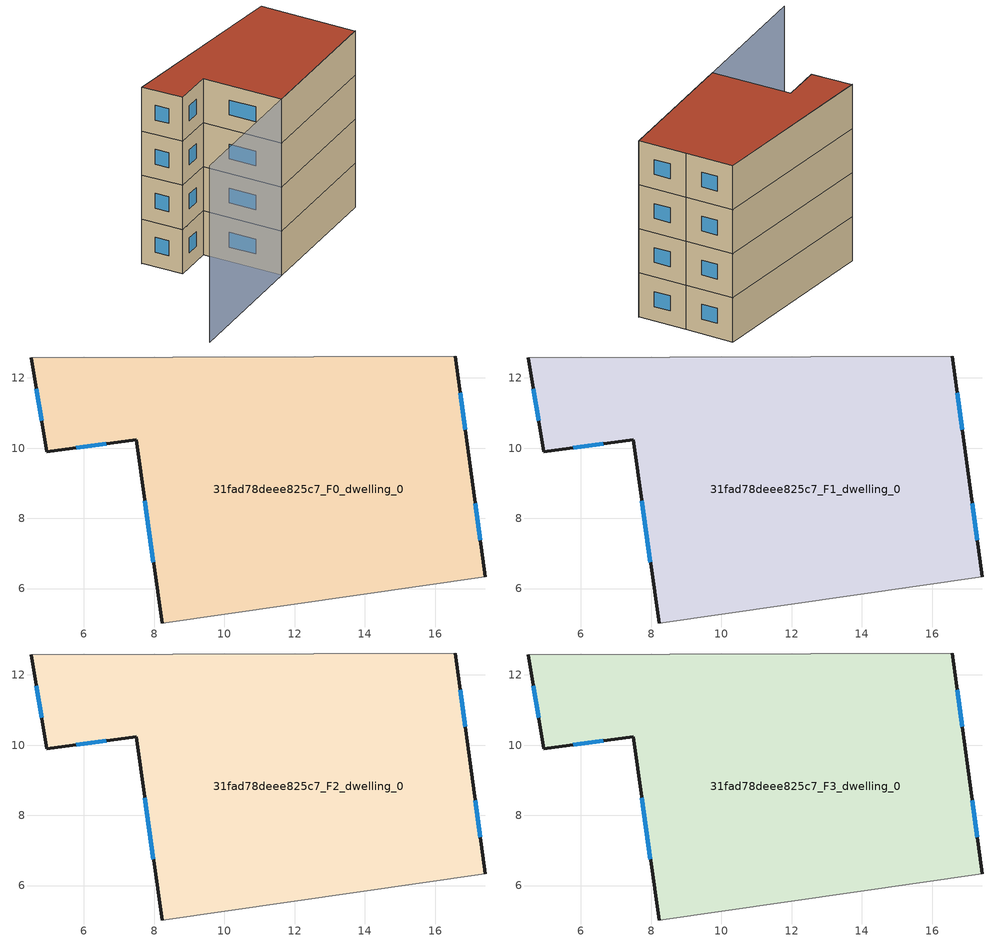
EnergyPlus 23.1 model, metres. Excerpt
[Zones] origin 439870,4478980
31fad78deee825c7_F0_dwelling_0
 floor ground (EU_floor_Construction): 16.58,12.62 17,9.48 17.43,6.33 8.22,5.02 7.49,10.23 4.94,9.9 4.49,12.58 z0
 wall outside (EU_wall_Construction): 17.43,6.33 17,9.48 16.58,12.62 / 4.49,12.58 4.94,9.9 7.49,10.23 8.22,5.02 z0:3
 wall adiabatic (EU_wall_Construction): 16.58,12.62 4.49,12.58 / 8.22,5.02 17.43,6.33 z0:3
 window (EU_Window_Construction): 16.86,10.52 16.72,11.58 / 17.29,7.38 17.15,8.44 / 7.73,8.5 7.98,6.75 / 5.78,10.01 6.64,10.12 / 4.64,11.69 4.79,10.78 z0.99:2.01
31fad78deee825c7_F1_dwelling_0
 floor to 31fad78deee825c7_F0_dwelling_0 (EU_floor_Construction): 16.58,12.62 17,9.48 17.43,6.33 8.22,5.02 7.49,10.23 4.94,9.9 4.49,12.58 z3
 wall outside (EU_wall_Construction): 17.43,6.33 17,9.48 16.58,12.62 / 4.49,12.58 4.94,9.9 7.49,10.23 8.22,5.02 z3:6
 wall adiabatic (EU_wall_Construction): 16.58,12.62 4.49,12.58 / 8.22,5.02 17.43,6.33 z3:6
 window (EU_Window_Construction): 16.86,10.52 16.72,11.58 / 17.29,7.38 17.15,8.44 / 7.73,8.5 7.98,6.75 / 5.78,10.01 6.64,10.12 / 4.64,11.69 4.79,10.78 z3.99:5.01
31fad78deee825c7_F2_dwelling_0
 floor to 31fad78deee825c7_F1_dwelling_0 (EU_floor_Construction): 16.58,12.62 17,9.48 17.43,6.33 8.22,5.02 7.49,10.23 4.94,9.9 4.49,12.58 z6
 wall outside (EU_wall_Construction): 17.43,6.33 17,9.48 16.58,12.62 / 4.49,12.58 4.94,9.9 7.49,10.23 8.22,5.02 z6:9
 wall adiabatic (EU_wall_Construction): 16.58,12.62 4.49,12.58 / 8.22,5.02 17.43,6.33 z6:9
 window (EU_Window_Construction): 16.86,10.52 16.72,11.58 / 17.29,7.38 17.15,8.44 / 7.73,8.5 7.98,6.75 / 5.78,10.01 6.64,10.12 / 4.64,11.69 4.79,10.78 z6.99:8.01
31fad78deee825c7_F3_dwelling_0
 floor to 31fad78deee825c7_F2_dwelling_0 (EU_floor_Construction): 16.58,12.62 17,9.48 17.43,6.33 8.22,5.02 7.49,10.23 4.94,9.9 4.49,12.58 z9
 wall outside (EU_wall_Construction): 17.43,6.33 17,9.48 16.58,12.62 / 4.49,12.58 4.94,9.9 7.49,10.23 8.22,5.02 z9:12
 wall adiabatic (EU_wall_Construction): 16.58,12.62 4.49,12.58 / 8.22,5.02 17.43,6.33 z9:12
 window (EU_Window_Construction): 16.86,10.52 16.72,11.58 / 17.29,7.38 17.15,8.44 / 7.73,8.5 7.98,6.75 / 5.78,10.01 6.64,10.12 / 4.64,11.69 4.79,10.78 z9.99:11.01
 roof outside (EU_roof_Construction): 17.43,6.33 17,9.48 16.58,12.62 4.49,12.58 4.94,9.9 7.49,10.23 8.22,5.02 z12
shading: -0.79,3.75 17.46,6.34 / 16.58,12.62 4.48,12.58 z0:12
[Building]
EU S2 Campaign: North Axis=0; Terrain=City; Solar Distribution=FullExterior
[Site:Location]
Madrid: Latitude=40.5; Longitude=-3.5; Time Zone=1; Elevation=609
[SizingPeriod:WeatherFileDays]
AnnualSizingPeriod: Begin Month=1; Begin Day of Month=1; End Month=12; End Day of Month=31; Day of Week for Start Day=Monday; Use Weather File Daylight Saving Period=No; Use Weather File Rain and Snow Indicators=No
[MATERIAL]
EU_InternalMass_Material: Roughness=MediumRough; Thickness=0.1; Conductivity=1; Density=1800; Specific Heat=900; Thermal Absorptance=0.9; Solar Absorptance=0.7; Visible Absorptance=0.7
[MATERIAL:NOMASS] Roughness=MediumRough; Thermal Absorptance=0.9; Solar Absorptance=0.7; Visible Absorptance=0.7
Name | Thermal Resistance
EU_wall_NoMass | 0.609216
EU_roof_NoMass | 0.513268
EU_floor_NoMass | 0.568163
[WINDOWMATERIAL:SIMPLEGLAZINGSYSTEM]
EU_Window_SimpleGlazing: UFactor=5.50606; Solar Heat Gain Coefficient=0.85; Visible Transmittance=0.85
[CONSTRUCTION]
EU_wall_Construction: EU_wall_NoMass
EU_roof_Construction: EU_roof_NoMass
EU_floor_Construction: EU_floor_NoMass
EU_InternalMass_Construction: EU_InternalMass_Material
EU_Window_Construction: EU_Window_SimpleGlazing
[ZONE] Type=1; Multiplier=1; Ceiling Height=autocalculate; Volume=215.428; Floor Area=autocalculate; Part of Total Floor Area=Yes
31fad78deee825c7_F0_dwelling_0; 31fad78deee825c7_F1_dwelling_0; 31fad78deee825c7_F2_dwelling_0; 31fad78deee825c7_F3_dwelling_0
[INTERNALMASS] Construction=EU_InternalMass_Construction; Surface Area=71.8093
Name | Zone or ZoneList
31fad78deee825c7_F0_dwelling_0_EU_InternalMass | 31fad78deee825c7_F0_dwelling_0
31fad78deee825c7_F1_dwelling_0_EU_InternalMass | 31fad78deee825c7_F1_dwelling_0
31fad78deee825c7_F2_dwelling_0_EU_InternalMass | 31fad78deee825c7_F2_dwelling_0
31fad78deee825c7_F3_dwelling_0_EU_InternalMass | 31fad78deee825c7_F3_dwelling_0
[OTHEREQUIPMENT] Fuel Type=Electricity; Design Level Calculation Method=Watts/Area; Power per Zone Floor Area=1; Fraction Latent=0; Fraction Radiant=0; Fraction Lost=0; Carbon Dioxide Generation Rate=0; EndUse Subcategory=EU_Step8_InternalGains
Name | Zone or ZoneList or Space or SpaceList | Schedule
EU_Step8_InternalGain_31fad78deee825c7_F0_dwelling_0_f000 | 31fad78deee825c7_F0_dwelling_0 | EU_Step8_GainSchedule_31fad78deee825c7_F0_dwelling_0_f000
EU_Step8_InternalGain_31fad78deee825c7_F1_dwelling_0_f000 | 31fad78deee825c7_F1_dwelling_0 | EU_Step8_GainSchedule_31fad78deee825c7_F1_dwelling_0_f000
EU_Step8_InternalGain_31fad78deee825c7_F2_dwelling_0_f000 | 31fad78deee825c7_F2_dwelling_0 | EU_Step8_GainSchedule_31fad78deee825c7_F2_dwelling_0_f000
EU_Step8_InternalGain_31fad78deee825c7_F3_dwelling_0_f000 | 31fad78deee825c7_F3_dwelling_0 | EU_Step8_GainSchedule_31fad78deee825c7_F3_dwelling_0_f000
[ZONEVENTILATION:DESIGNFLOWRATE] Schedule=EU_AlwaysOn; Design Flow Rate Calculation Method=AirChanges/Hour; Air Changes per Hour=0.752966; Ventilation Type=Natural; Fan Pressure Rise=0; Fan Total Efficiency=1; Constant Term Coefficient=1; Temperature Term Coefficient=0; Velocity Term Coefficient=0; Velocity Squared Term Coefficient=0; Minimum Indoor Temperature=-100; Maximum Indoor Temperature=100; Delta Temperature=-100; Minimum Outdoor Temperature=-100; Maximum Outdoor Temperature=100; Maximum Wind Speed=40
Name | Zone or ZoneList or Space or SpaceList
EU_ConstantAir_31fad78deee825c7_F0_dwelling_0 | 31fad78deee825c7_F0_dwelling_0
EU_ConstantAir_31fad78deee825c7_F1_dwelling_0 | 31fad78deee825c7_F1_dwelling_0
EU_ConstantAir_31fad78deee825c7_F2_dwelling_0 | 31fad78deee825c7_F2_dwelling_0
EU_ConstantAir_31fad78deee825c7_F3_dwelling_0 | 31fad78deee825c7_F3_dwelling_0
[HVACTEMPLATE:THERMOSTAT] Constant Heating Setpoint=20; Constant Cooling Setpoint=50
EU_HeatOnly_31fad78deee825c7_F0_dwelling_0; EU_HeatOnly_31fad78deee825c7_F1_dwelling_0; EU_HeatOnly_31fad78deee825c7_F2_dwelling_0; EU_HeatOnly_31fad78deee825c7_F3_dwelling_0
[HVACTEMPLATE:ZONE:IDEALLOADSAIRSYSTEM] System Availability Schedule=EU_AlwaysOn; Maximum Heating Supply Air Temperature=50; Minimum Cooling Supply Air Temperature=13; Maximum Heating Supply Air Humidity Ratio=0.0156; Minimum Cooling Supply Air Humidity Ratio=0.0077; Heating Limit=NoLimit; Cooling Limit=NoLimit; Heating Availability Schedule=EU_AlwaysOn; Cooling Availability Schedule=EU_CoolingOff; Dehumidification Control Type=ConstantSensibleHeatRatio; Cooling Sensible Heat Ratio=0.7; Dehumidification Setpoint=60; Humidification Control Type=None; Humidification Setpoint=30; Outdoor Air Method=None; Outdoor Air Flow Rate per Person=0.00944; Outdoor Air Flow Rate per Zone Floor Area=0; Outdoor Air Flow Rate per Zone=0; Demand Controlled Ventilation Type=None; Outdoor Air Economizer Type=NoEconomizer; Heat Recovery Type=None; Sensible Heat Recovery Effectiveness=0.7; Latent Heat Recovery Effectiveness=0.65
Name | Template Thermostat
31fad78deee825c7_F0_dwelling_0 | EU_HeatOnly_31fad78deee825c7_F0_dwelling_0
31fad78deee825c7_F1_dwelling_0 | EU_HeatOnly_31fad78deee825c7_F1_dwelling_0
31fad78deee825c7_F2_dwelling_0 | EU_HeatOnly_31fad78deee825c7_F2_dwelling_0
31fad78deee825c7_F3_dwelling_0 | EU_HeatOnly_31fad78deee825c7_F3_dwelling_0
[SIZING:ZONE] Zone Cooling Design Supply Air Temperature Input Method=SupplyAirTemperature; Zone Cooling Design Supply Air Temperature=13; Zone Heating Design Supply Air Temperature Input Method=SupplyAirTemperature; Zone Heating Design Supply Air Temperature=50; Zone Cooling Design Supply Air Humidity Ratio=0.008; Zone Heating Design Supply Air Humidity Ratio=0.008; Cooling Design Air Flow Method=DesignDay; Cooling Design Air Flow Rate=0; Cooling Minimum Air Flow per Zone Floor Area=0.000762; Cooling Minimum Air Flow=0; Cooling Minimum Air Flow Fraction=0.2; Heating Design Air Flow Method=DesignDay; Heating Design Air Flow Rate=0; Heating Maximum Air Flow per Zone Floor Area=0.002032; Heating Maximum Air Flow=0.141576; Heating Maximum Air Flow Fraction=0.3; Account for Dedicated Outdoor Air System=No; Dedicated Outdoor Air System Control Strategy=NeutralSupplyAir; Dedicated Outdoor Air Low Setpoint Temperature for Design=autosize; Dedicated Outdoor Air High Setpoint Temperature for Design=autosize; Zone Load Sizing Method=Sensible Load Only No Latent Load; Zone Latent Cooling Design Supply Air Humidity Ratio Input Method=HumidityRatioDifference; Zone Cooling Design Supply Air Humidity Ratio Difference=0.005; Zone Latent Heating Design Supply Air Humidity Ratio Input Method=HumidityRatioDifference; Zone Humidification Design Supply Air Humidity Ratio Difference=0.005
31fad78deee825c7_F0_dwelling_0; 31fad78deee825c7_F1_dwelling_0; 31fad78deee825c7_F2_dwelling_0; 31fad78deee825c7_F3_dwelling_0
[SCHEDULE:CONSTANT]
Name | Hourly Value
EU_AlwaysOn | 1
EU_CoolingOff | 0
[SCHEDULE:FILE] Column Number=1; Rows to Skip at Top=0; Number of Hours of Data=8760; Column Separator=Comma; Interpolate to Timestep=No; Minutes per Item=60; Adjust Schedule for Daylight Savings=Yes
Name | File
EU_Step8_GainSchedule_31fad78deee825c7_F0_dwelling_0_f000 | ../../schedules/31fad78deee825c7/31fad78deee825c7_F0_dwelling_0_f000_gain.csv
EU_Step8_GainSchedule_31fad78deee825c7_F1_dwelling_0_f000 | ../../schedules/31fad78deee825c7/31fad78deee825c7_F1_dwelling_0_f000_gain.csv
EU_Step8_GainSchedule_31fad78deee825c7_F2_dwelling_0_f000 | ../../schedules/31fad78deee825c7/31fad78deee825c7_F2_dwelling_0_f000_gain.csv
EU_Step8_GainSchedule_31fad78deee825c7_F3_dwelling_0_f000 | ../../schedules/31fad78deee825c7/31fad78deee825c7_F3_dwelling_0_f000_gain.csv
